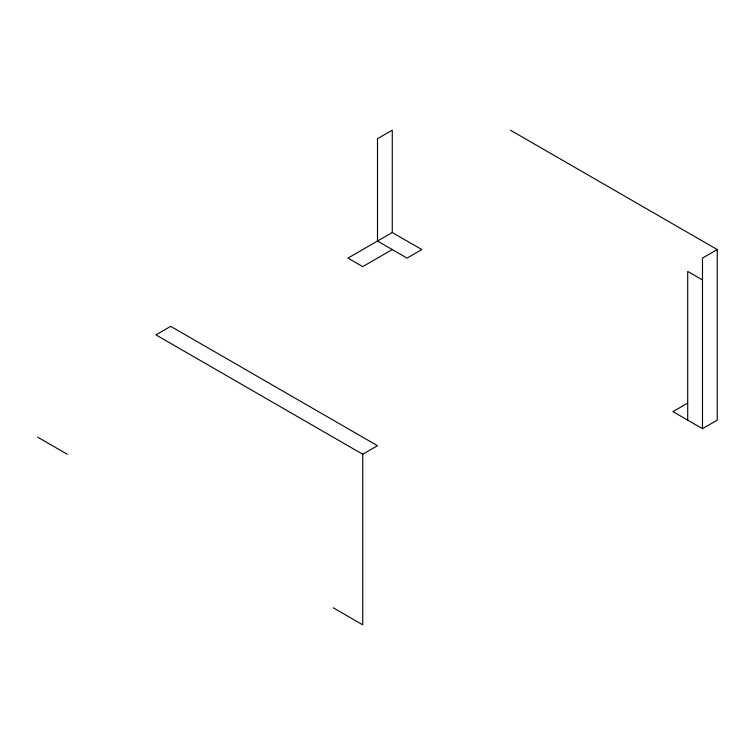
<?xml version="1.0" encoding="UTF-8"?>
<svg xmlns="http://www.w3.org/2000/svg" width="755" height="755" viewBox="0 0 755 755"><rect width="100%" height="100%" fill="white"/><g stroke="black" fill="none" stroke-linecap="round" stroke-linejoin="round"><path stroke-width="1.13" d="M392.27 232.521L392.279 130.171L377.5 138.703L377.5 241.043L407.049 258.106L421.818 249.575L392.27 232.521L347.961 258.106L362.73 266.628L392.27 249.575M687.701 403.085L687.711 271.432L702.48 279.954L702.48 428.67L672.931 411.617L687.711 403.085L687.711 420.139M362.73 454.255L377.5 445.724L170.696 326.339L155.926 334.871L362.73 454.255L362.73 624.829L333.191 607.766M510.446 130.181L717.25 249.575L702.48 258.106L702.48 279.954M702.48 428.67L717.25 420.139L717.25 249.575M37.75 437.202L67.299 454.255"/></g></svg>
